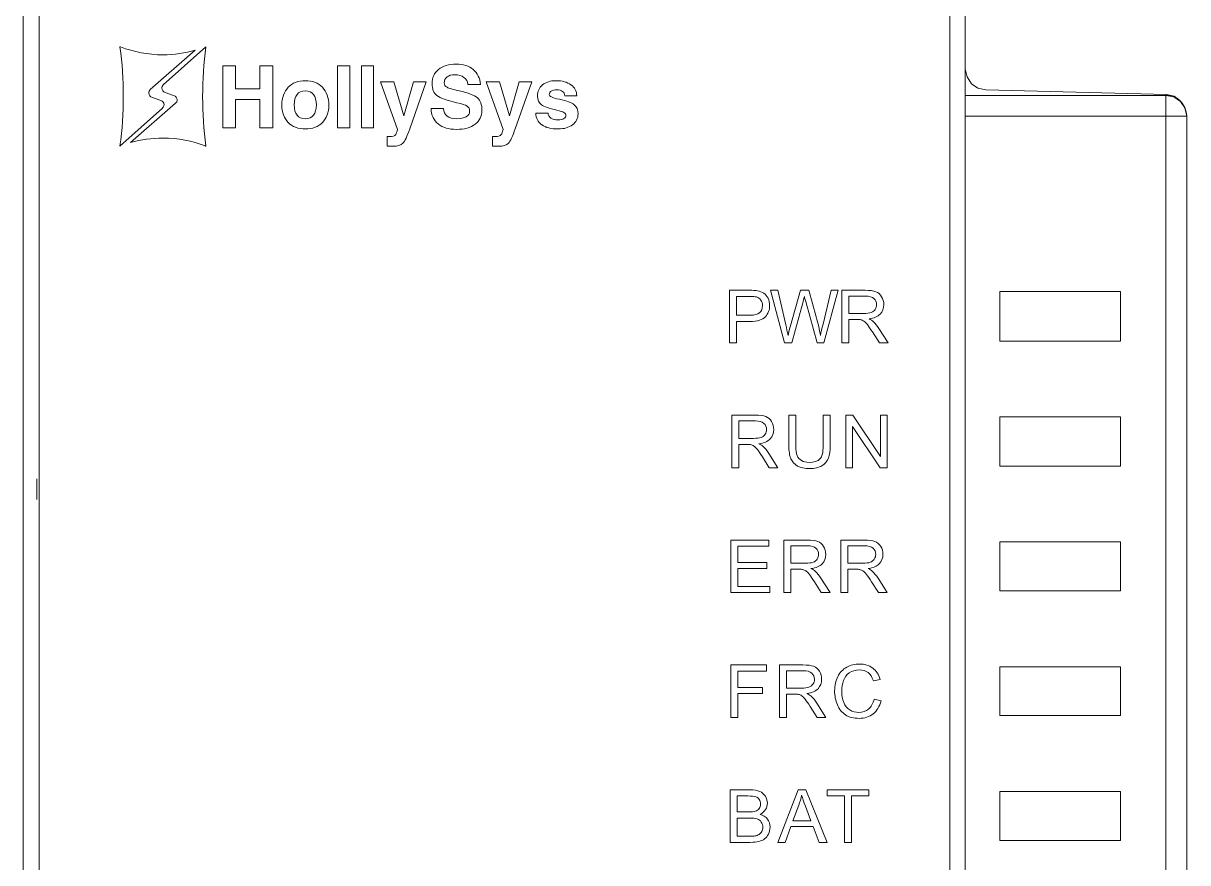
# Model space of a CAD drawing. Header units: millimetres. Extents: x 33157 to 59611, y -29750 to 1750.
# Drawn here: x 54266.52 to 54311.27, y 1630.91 to 1663.17 of the extents above; entities that cross this region are included whole.
import ezdxf

# ---------------------------------------------------------------- set-up
doc = ezdxf.new("R2010")
doc.units = ezdxf.units.MM
doc.layers.get('0').update_dxf_attribs({"lineweight": 18})

msp = doc.modelspace()

# ---------------------------------------------------------------- linework, layer by layer
at = {"lineweight": 9}
for p, q in [((54266.524, 1664.612), (54266.524, 1500.215)), ((54267.14, 1664.612), (54267.14, 1600.248)), ((54302.122, 1664.612), (54302.122, 1600.248)), ((54302.721, 1664.612), (54302.721, 1537.449)), ((54310.43, 1660.401), (54310.43, 1539.196)), ((54311.229, 1659.635), (54311.229, 1659.602)), ((54311.229, 1659.602), (54311.229, 1539.679)), ((54267.05, 1645.661), (54267.05, 1644.863))]:
    msp.add_line(p, q, dxfattribs=at)
for points in [[(54304.049, 1650.958), (54308.682, 1650.958), (54308.682, 1652.862), (54304.049, 1652.862)], [(54304.049, 1646.148), (54308.682, 1646.148), (54308.682, 1648.051), (54304.049, 1648.051)], [(54304.049, 1641.362), (54308.682, 1641.362), (54308.682, 1643.24), (54304.049, 1643.24)], [(54304.049, 1636.562), (54308.682, 1636.562), (54308.682, 1638.44), (54304.049, 1638.44)], [(54304.049, 1631.762), (54308.682, 1631.762), (54308.682, 1633.64), (54304.049, 1633.64)]]:
    msp.add_lwpolyline(points, close=True, dxfattribs=at)
for points, knots in [([(54271.812, 1660.205), (54271.812, 1660.205), (54271.812, 1660.205), (54271.812, 1660.205), (54271.812, 1660.205), (54271.483, 1660.326), (54271.483, 1660.326), (54271.405, 1660.342), (54271.346, 1660.411), (54271.346, 1660.494), (54271.346, 1660.545), (54271.369, 1660.591), (54271.405, 1660.623), (54271.405, 1660.623), (54271.405, 1660.624), (54271.405, 1660.624), (54271.405, 1660.624), (54273.133, 1662.135), (54273.133, 1662.135), (54272.738, 1662.022), (54272.322, 1661.961), (54271.891, 1661.961), (54271.318, 1661.961), (54270.77, 1662.068), (54270.265, 1662.264), (54270.257, 1662.267), (54270.248, 1662.269), (54270.24, 1662.272), (54270.24, 1662.272), (54270.24, 1662.261), (54270.24, 1662.261), (54270.324, 1661.64), (54270.368, 1661.006), (54270.368, 1660.361), (54270.368, 1659.717), (54270.324, 1659.083), (54270.24, 1658.461), (54270.24, 1658.461), (54270.24, 1658.448), (54270.24, 1658.448), (54270.24, 1658.448), (54271.879, 1659.916), (54271.879, 1659.916), (54271.879, 1659.916), (54271.879, 1659.917), (54271.879, 1659.917), (54271.912, 1659.949), (54271.932, 1659.993), (54271.932, 1660.042), (54271.932, 1660.118), (54271.882, 1660.183), (54271.812, 1660.205)], [0, 0, 0, 0, 133551.747125, 133551.747125, 133551.747125, 267103.49425, 267103.49425, 267103.49425, 400655.241375, 400655.241375, 400655.241375, 534206.988501, 534206.988501, 534206.988501, 667758.735626, 667758.735626, 667758.735626, 801310.482751, 801310.482751, 801310.482751, 934862.229876, 934862.229876, 934862.229876, 1068413.977001, 1068413.977001, 1068413.977001, 1201965.724126, 1201965.724126, 1201965.724126, 1335517.471252, 1335517.471252, 1335517.471252, 1469069.218377, 1469069.218377, 1469069.218377, 1602620.965502, 1602620.965502, 1602620.965502, 1736172.712627, 1736172.712627, 1736172.712627, 1869724.459752, 1869724.459752, 1869724.459752, 2003276.206877, 2003276.206877, 2003276.206877, 2136827.954003, 2136827.954003, 2136827.954003, 2270379.701128, 2270379.701128, 2270379.701128, 2270379.701128]), ([(54271.97, 1660.516), (54271.97, 1660.516), (54271.97, 1660.516), (54271.97, 1660.516), (54271.97, 1660.516), (54272.3, 1660.396), (54272.3, 1660.396), (54272.378, 1660.379), (54272.436, 1660.31), (54272.436, 1660.227), (54272.436, 1660.176), (54272.413, 1660.13), (54272.377, 1660.098), (54272.377, 1660.098), (54272.377, 1660.097), (54272.377, 1660.097), (54272.377, 1660.097), (54270.649, 1658.586), (54270.649, 1658.586), (54271.044, 1658.699), (54271.46, 1658.76), (54271.891, 1658.76), (54272.465, 1658.76), (54273.013, 1658.653), (54273.517, 1658.457), (54273.526, 1658.454), (54273.534, 1658.452), (54273.542, 1658.449), (54273.542, 1658.449), (54273.542, 1658.46), (54273.542, 1658.46), (54273.459, 1659.081), (54273.415, 1659.715), (54273.415, 1660.36), (54273.415, 1661.004), (54273.459, 1661.638), (54273.542, 1662.26), (54273.542, 1662.26), (54273.542, 1662.273), (54273.542, 1662.273), (54273.542, 1662.273), (54271.903, 1660.805), (54271.903, 1660.805), (54271.903, 1660.805), (54271.903, 1660.804), (54271.903, 1660.804), (54271.871, 1660.772), (54271.85, 1660.728), (54271.85, 1660.679), (54271.85, 1660.603), (54271.901, 1660.539), (54271.97, 1660.516)], [0, 0, 0, 0, 133556.868575, 133556.868575, 133556.868575, 267113.73715, 267113.73715, 267113.73715, 400670.605725, 400670.605725, 400670.605725, 534227.474301, 534227.474301, 534227.474301, 667784.342876, 667784.342876, 667784.342876, 801341.211451, 801341.211451, 801341.211451, 934898.080026, 934898.080026, 934898.080026, 1068454.948601, 1068454.948601, 1068454.948601, 1202011.817176, 1202011.817176, 1202011.817176, 1335568.685752, 1335568.685752, 1335568.685752, 1469125.554327, 1469125.554327, 1469125.554327, 1602682.422902, 1602682.422902, 1602682.422902, 1736239.291477, 1736239.291477, 1736239.291477, 1869796.160052, 1869796.160052, 1869796.160052, 2003353.028627, 2003353.028627, 2003353.028627, 2136909.897202, 2136909.897202, 2136909.897202, 2270466.765778, 2270466.765778, 2270466.765778, 2270466.765778]), ([(54274.186, 1661.538), (54274.186, 1661.538), (54274.434, 1661.538), (54274.434, 1661.538), (54274.434, 1661.538), (54274.684, 1661.538), (54274.684, 1661.538), (54274.684, 1661.538), (54274.684, 1660.647), (54274.684, 1660.647), (54274.684, 1660.647), (54275.615, 1660.647), (54275.615, 1660.647), (54275.615, 1660.647), (54275.615, 1661.538), (54275.615, 1661.538), (54275.615, 1661.538), (54275.863, 1661.538), (54275.863, 1661.538), (54275.863, 1661.538), (54276.112, 1661.538), (54276.112, 1661.538), (54276.112, 1661.538), (54276.112, 1659.158), (54276.112, 1659.158), (54276.112, 1659.158), (54275.864, 1659.158), (54275.864, 1659.158), (54275.864, 1659.158), (54275.615, 1659.158), (54275.615, 1659.158), (54275.615, 1659.158), (54275.615, 1660.237), (54275.615, 1660.237), (54275.615, 1660.237), (54274.684, 1660.237), (54274.684, 1660.237), (54274.684, 1660.237), (54274.684, 1659.158), (54274.684, 1659.158), (54274.684, 1659.158), (54274.436, 1659.158), (54274.436, 1659.158), (54274.436, 1659.158), (54274.186, 1659.158), (54274.186, 1659.158), (54274.186, 1659.158), (54274.186, 1661.538), (54274.186, 1661.538)], [0, 0, 0, 0, 133792.557873, 133792.557873, 133792.557873, 267585.115746, 267585.115746, 267585.115746, 401377.673619, 401377.673619, 401377.673619, 535170.231492, 535170.231492, 535170.231492, 668962.789365, 668962.789365, 668962.789365, 802755.347238, 802755.347238, 802755.347238, 936547.90511, 936547.90511, 936547.90511, 1070340.462983, 1070340.462983, 1070340.462983, 1204133.020856, 1204133.020856, 1204133.020856, 1337925.578729, 1337925.578729, 1337925.578729, 1471718.136602, 1471718.136602, 1471718.136602, 1605510.694475, 1605510.694475, 1605510.694475, 1739303.252348, 1739303.252348, 1739303.252348, 1873095.810221, 1873095.810221, 1873095.810221, 2006888.368094, 2006888.368094, 2006888.368094, 2140680.925967, 2140680.925967, 2140680.925967, 2140680.925967]), ([(54278.601, 1661.538), (54278.601, 1661.538), (54278.833, 1661.538), (54278.833, 1661.538), (54278.833, 1661.538), (54279.066, 1661.538), (54279.066, 1661.538), (54279.066, 1661.538), (54279.066, 1659.158), (54279.066, 1659.158), (54279.066, 1659.158), (54278.834, 1659.158), (54278.834, 1659.158), (54278.834, 1659.158), (54278.601, 1659.158), (54278.601, 1659.158), (54278.601, 1659.158), (54278.601, 1661.538), (54278.601, 1661.538)], [0, 0, 0, 0, 141681.001538, 141681.001538, 141681.001538, 283362.003075, 283362.003075, 283362.003075, 425043.004613, 425043.004613, 425043.004613, 566724.00615, 566724.00615, 566724.00615, 708405.007688, 708405.007688, 708405.007688, 850086.009225, 850086.009225, 850086.009225, 850086.009225]), ([(54279.523, 1661.538), (54279.523, 1661.538), (54279.754, 1661.538), (54279.754, 1661.538), (54279.754, 1661.538), (54279.987, 1661.538), (54279.987, 1661.538), (54279.987, 1661.538), (54279.987, 1659.158), (54279.987, 1659.158), (54279.987, 1659.158), (54279.756, 1659.158), (54279.756, 1659.158), (54279.756, 1659.158), (54279.523, 1659.158), (54279.523, 1659.158), (54279.523, 1659.158), (54279.523, 1661.538), (54279.523, 1661.538)], [0, 0, 0, 0, 141683.443034, 141683.443034, 141683.443034, 283366.886068, 283366.886068, 283366.886068, 425050.329103, 425050.329103, 425050.329103, 566733.772137, 566733.772137, 566733.772137, 708417.215171, 708417.215171, 708417.215171, 850100.658205, 850100.658205, 850100.658205, 850100.658205]), ([(54283.605, 1660.823), (54283.597, 1660.936), (54283.547, 1661.026), (54283.456, 1661.093), (54283.366, 1661.16), (54283.248, 1661.193), (54283.102, 1661.193), (54282.976, 1661.193), (54282.877, 1661.165), (54282.806, 1661.109), (54282.735, 1661.054), (54282.699, 1660.976), (54282.699, 1660.877), (54282.699, 1660.806), (54282.736, 1660.751), (54282.811, 1660.712), (54282.884, 1660.673), (54283.04, 1660.627), (54283.279, 1660.574), (54283.625, 1660.497), (54283.857, 1660.407), (54283.974, 1660.306), (54284.09, 1660.205), (54284.149, 1660.044), (54284.149, 1659.821), (54284.149, 1659.598), (54284.061, 1659.421), (54283.885, 1659.289), (54283.709, 1659.158), (54283.471, 1659.093), (54283.171, 1659.093), (54282.869, 1659.093), (54282.634, 1659.162), (54282.465, 1659.302), (54282.295, 1659.441), (54282.204, 1659.639), (54282.192, 1659.896), (54282.192, 1659.896), (54282.671, 1659.896), (54282.671, 1659.896), (54282.677, 1659.77), (54282.723, 1659.673), (54282.809, 1659.605), (54282.896, 1659.537), (54283.016, 1659.503), (54283.171, 1659.503), (54283.329, 1659.503), (54283.453, 1659.528), (54283.542, 1659.58), (54283.632, 1659.631), (54283.676, 1659.702), (54283.676, 1659.792), (54283.676, 1659.882), (54283.644, 1659.948), (54283.58, 1659.99), (54283.517, 1660.032), (54283.383, 1660.076), (54283.178, 1660.121), (54282.8, 1660.205), (54282.548, 1660.297), (54282.42, 1660.395), (54282.294, 1660.492), (54282.231, 1660.644), (54282.231, 1660.85), (54282.231, 1661.081), (54282.314, 1661.264), (54282.482, 1661.4), (54282.649, 1661.535), (54282.875, 1661.603), (54283.161, 1661.603), (54283.427, 1661.603), (54283.644, 1661.533), (54283.812, 1661.392), (54283.979, 1661.251), (54284.072, 1661.062), (54284.091, 1660.823), (54284.091, 1660.823), (54283.605, 1660.823), (54283.605, 1660.823)], [0, 0, 0, 0, 131994.320665, 131994.320665, 131994.320665, 263988.64133, 263988.64133, 263988.64133, 395982.961995, 395982.961995, 395982.961995, 527977.28266, 527977.28266, 527977.28266, 659971.603325, 659971.603325, 659971.603325, 791965.92399, 791965.92399, 791965.92399, 923960.244655, 923960.244655, 923960.244655, 1055954.56532, 1055954.56532, 1055954.56532, 1187948.885985, 1187948.885985, 1187948.885985, 1319943.20665, 1319943.20665, 1319943.20665, 1451937.527315, 1451937.527315, 1451937.527315, 1583931.84798, 1583931.84798, 1583931.84798, 1715926.168645, 1715926.168645, 1715926.168645, 1847920.48931, 1847920.48931, 1847920.48931, 1979914.809975, 1979914.809975, 1979914.809975, 2111909.13064, 2111909.13064, 2111909.13064, 2243903.451304, 2243903.451304, 2243903.451304, 2375897.771969, 2375897.771969, 2375897.771969, 2507892.092634, 2507892.092634, 2507892.092634, 2639886.413299, 2639886.413299, 2639886.413299, 2771880.733964, 2771880.733964, 2771880.733964, 2903875.054629, 2903875.054629, 2903875.054629, 3035869.375294, 3035869.375294, 3035869.375294, 3167863.695959, 3167863.695959, 3167863.695959, 3299858.016624, 3299858.016624, 3299858.016624, 3431852.337289, 3431852.337289, 3431852.337289, 3431852.337289]), ([(54276.704, 1659.359), (54276.541, 1659.524), (54276.46, 1659.747), (54276.46, 1660.028), (54276.46, 1660.315), (54276.541, 1660.543), (54276.704, 1660.712), (54276.866, 1660.88), (54277.085, 1660.965), (54277.361, 1660.965), (54277.638, 1660.965), (54277.858, 1660.88), (54278.02, 1660.712), (54278.182, 1660.543), (54278.263, 1660.315), (54278.263, 1660.028), (54278.263, 1659.747), (54278.182, 1659.524), (54278.02, 1659.359), (54277.858, 1659.194), (54277.638, 1659.112), (54277.361, 1659.112), (54277.085, 1659.112), (54276.866, 1659.194), (54276.704, 1659.359)], [0, 0, 0, 0, 138525.944965, 138525.944965, 138525.944965, 277051.88993, 277051.88993, 277051.88993, 415577.834894, 415577.834894, 415577.834894, 554103.779859, 554103.779859, 554103.779859, 692629.724824, 692629.724824, 692629.724824, 831155.669789, 831155.669789, 831155.669789, 969681.614754, 969681.614754, 969681.614754, 1108207.559719, 1108207.559719, 1108207.559719, 1108207.559719]), ([(54281.372, 1659.12), (54281.27, 1658.823), (54281.183, 1658.637), (54281.111, 1658.561), (54281.038, 1658.486), (54280.909, 1658.448), (54280.723, 1658.448), (54280.723, 1658.448), (54280.501, 1658.453), (54280.501, 1658.453), (54280.501, 1658.453), (54280.501, 1658.825), (54280.501, 1658.825), (54280.512, 1658.821), (54280.542, 1658.819), (54280.591, 1658.819), (54280.715, 1658.819), (54280.796, 1658.844), (54280.834, 1658.895), (54280.857, 1658.927), (54280.881, 1658.994), (54280.905, 1659.095), (54280.905, 1659.095), (54280.248, 1660.919), (54280.248, 1660.919), (54280.248, 1660.919), (54280.503, 1660.919), (54280.503, 1660.919), (54280.503, 1660.919), (54280.761, 1660.919), (54280.761, 1660.919), (54280.761, 1660.919), (54281.144, 1659.612), (54281.144, 1659.612), (54281.144, 1659.612), (54281.145, 1659.612), (54281.145, 1659.612), (54281.145, 1659.612), (54281.518, 1660.919), (54281.518, 1660.919), (54281.518, 1660.919), (54281.761, 1660.919), (54281.761, 1660.919), (54281.761, 1660.919), (54282.004, 1660.919), (54282.004, 1660.919), (54282.004, 1660.919), (54281.372, 1659.12), (54281.372, 1659.12)], [0, 0, 0, 0, 133808.996887, 133808.996887, 133808.996887, 267617.993773, 267617.993773, 267617.993773, 401426.99066, 401426.99066, 401426.99066, 535235.987547, 535235.987547, 535235.987547, 669044.984434, 669044.984434, 669044.984434, 802853.98132, 802853.98132, 802853.98132, 936662.978207, 936662.978207, 936662.978207, 1070471.975094, 1070471.975094, 1070471.975094, 1204280.97198, 1204280.97198, 1204280.97198, 1338089.968867, 1338089.968867, 1338089.968867, 1471898.965754, 1471898.965754, 1471898.965754, 1605707.962641, 1605707.962641, 1605707.962641, 1739516.959527, 1739516.959527, 1739516.959527, 1873325.956414, 1873325.956414, 1873325.956414, 2007134.953301, 2007134.953301, 2007134.953301, 2140943.950187, 2140943.950187, 2140943.950187, 2140943.950187]), ([(54285.429, 1659.12), (54285.328, 1658.823), (54285.24, 1658.637), (54285.168, 1658.561), (54285.096, 1658.486), (54284.966, 1658.448), (54284.781, 1658.448), (54284.781, 1658.448), (54284.559, 1658.453), (54284.559, 1658.453), (54284.559, 1658.453), (54284.559, 1658.825), (54284.559, 1658.825), (54284.569, 1658.821), (54284.599, 1658.819), (54284.648, 1658.819), (54284.772, 1658.819), (54284.853, 1658.844), (54284.891, 1658.895), (54284.914, 1658.927), (54284.938, 1658.994), (54284.962, 1659.095), (54284.962, 1659.095), (54284.305, 1660.919), (54284.305, 1660.919), (54284.305, 1660.919), (54284.561, 1660.919), (54284.561, 1660.919), (54284.561, 1660.919), (54284.818, 1660.919), (54284.818, 1660.919), (54284.818, 1660.919), (54285.201, 1659.612), (54285.201, 1659.612), (54285.201, 1659.612), (54285.202, 1659.612), (54285.202, 1659.612), (54285.202, 1659.612), (54285.575, 1660.919), (54285.575, 1660.919), (54285.575, 1660.919), (54285.818, 1660.919), (54285.818, 1660.919), (54285.818, 1660.919), (54286.061, 1660.919), (54286.061, 1660.919), (54286.061, 1660.919), (54285.429, 1659.12), (54285.429, 1659.12)], [0, 0, 0, 0, 133819.146997, 133819.146997, 133819.146997, 267638.293995, 267638.293995, 267638.293995, 401457.440992, 401457.440992, 401457.440992, 535276.58799, 535276.58799, 535276.58799, 669095.734987, 669095.734987, 669095.734987, 802914.881985, 802914.881985, 802914.881985, 936734.028982, 936734.028982, 936734.028982, 1070553.17598, 1070553.17598, 1070553.17598, 1204372.322977, 1204372.322977, 1204372.322977, 1338191.469975, 1338191.469975, 1338191.469975, 1472010.616972, 1472010.616972, 1472010.616972, 1605829.76397, 1605829.76397, 1605829.76397, 1739648.910967, 1739648.910967, 1739648.910967, 1873468.057965, 1873468.057965, 1873468.057965, 2007287.204962, 2007287.204962, 2007287.204962, 2141106.35196, 2141106.35196, 2141106.35196, 2141106.35196]), ([(54287.33, 1660.39), (54287.33, 1660.458), (54287.302, 1660.513), (54287.246, 1660.554), (54287.19, 1660.595), (54287.116, 1660.616), (54287.023, 1660.616), (54286.933, 1660.616), (54286.863, 1660.6), (54286.813, 1660.569), (54286.762, 1660.539), (54286.737, 1660.496), (54286.737, 1660.441), (54286.737, 1660.402), (54286.766, 1660.368), (54286.823, 1660.34), (54286.879, 1660.313), (54286.979, 1660.283), (54287.123, 1660.251), (54287.408, 1660.187), (54287.599, 1660.118), (54287.695, 1660.042), (54287.792, 1659.967), (54287.84, 1659.848), (54287.84, 1659.686), (54287.84, 1659.514), (54287.77, 1659.375), (54287.63, 1659.269), (54287.49, 1659.164), (54287.306, 1659.112), (54287.077, 1659.112), (54286.805, 1659.112), (54286.596, 1659.163), (54286.45, 1659.267), (54286.304, 1659.371), (54286.226, 1659.522), (54286.216, 1659.72), (54286.216, 1659.72), (54286.689, 1659.72), (54286.689, 1659.72), (54286.692, 1659.639), (54286.728, 1659.576), (54286.797, 1659.53), (54286.865, 1659.484), (54286.958, 1659.461), (54287.076, 1659.461), (54287.169, 1659.461), (54287.242, 1659.477), (54287.294, 1659.509), (54287.347, 1659.541), (54287.373, 1659.585), (54287.373, 1659.642), (54287.373, 1659.682), (54287.348, 1659.716), (54287.297, 1659.744), (54287.246, 1659.771), (54287.157, 1659.799), (54287.03, 1659.827), (54286.732, 1659.894), (54286.532, 1659.965), (54286.432, 1660.039), (54286.332, 1660.112), (54286.282, 1660.226), (54286.282, 1660.381), (54286.282, 1660.555), (54286.347, 1660.697), (54286.477, 1660.804), (54286.607, 1660.911), (54286.778, 1660.965), (54286.991, 1660.965), (54287.23, 1660.965), (54287.424, 1660.912), (54287.57, 1660.807), (54287.717, 1660.702), (54287.791, 1660.562), (54287.791, 1660.39), (54287.791, 1660.39), (54287.791, 1660.39), (54287.791, 1660.39), (54287.791, 1660.39), (54287.33, 1660.39), (54287.33, 1660.39)], [0, 0, 0, 0, 131927.905514, 131927.905514, 131927.905514, 263855.811029, 263855.811029, 263855.811029, 395783.716543, 395783.716543, 395783.716543, 527711.622057, 527711.622057, 527711.622057, 659639.527571, 659639.527571, 659639.527571, 791567.433086, 791567.433086, 791567.433086, 923495.3386, 923495.3386, 923495.3386, 1055423.244114, 1055423.244114, 1055423.244114, 1187351.149629, 1187351.149629, 1187351.149629, 1319279.055143, 1319279.055143, 1319279.055143, 1451206.960657, 1451206.960657, 1451206.960657, 1583134.866172, 1583134.866172, 1583134.866172, 1715062.771686, 1715062.771686, 1715062.771686, 1846990.6772, 1846990.6772, 1846990.6772, 1978918.582714, 1978918.582714, 1978918.582714, 2110846.488229, 2110846.488229, 2110846.488229, 2242774.393743, 2242774.393743, 2242774.393743, 2374702.299257, 2374702.299257, 2374702.299257, 2506630.204772, 2506630.204772, 2506630.204772, 2638558.110286, 2638558.110286, 2638558.110286, 2770486.0158, 2770486.0158, 2770486.0158, 2902413.921315, 2902413.921315, 2902413.921315, 3034341.826829, 3034341.826829, 3034341.826829, 3166269.732343, 3166269.732343, 3166269.732343, 3298197.637857, 3298197.637857, 3298197.637857, 3430125.543372, 3430125.543372, 3430125.543372, 3562053.448886, 3562053.448886, 3562053.448886, 3562053.448886]), ([(54277.677, 1659.637), (54277.75, 1659.727), (54277.786, 1659.859), (54277.786, 1660.033), (54277.786, 1660.211), (54277.75, 1660.346), (54277.677, 1660.438), (54277.605, 1660.53), (54277.499, 1660.576), (54277.361, 1660.576), (54277.222, 1660.576), (54277.117, 1660.53), (54277.045, 1660.438), (54276.973, 1660.346), (54276.937, 1660.211), (54276.937, 1660.033), (54276.937, 1659.859), (54276.973, 1659.727), (54277.045, 1659.637), (54277.117, 1659.546), (54277.222, 1659.501), (54277.361, 1659.501), (54277.499, 1659.501), (54277.605, 1659.546), (54277.677, 1659.637)], [0, 0, 0, 0, 138527.17647, 138527.17647, 138527.17647, 277054.35294, 277054.35294, 277054.35294, 415581.52941, 415581.52941, 415581.52941, 554108.705881, 554108.705881, 554108.705881, 692635.882351, 692635.882351, 692635.882351, 831163.058821, 831163.058821, 831163.058821, 969690.235291, 969690.235291, 969690.235291, 1108217.411761, 1108217.411761, 1108217.411761, 1108217.411761]), ([(54293.66, 1650.889), (54293.66, 1650.889), (54293.66, 1652.909), (54293.66, 1652.909), (54293.66, 1652.909), (54294.423, 1652.909), (54294.423, 1652.909), (54294.557, 1652.909), (54294.66, 1652.903), (54294.731, 1652.89), (54294.83, 1652.874), (54294.913, 1652.842), (54294.98, 1652.796), (54295.048, 1652.749), (54295.102, 1652.685), (54295.143, 1652.601), (54295.184, 1652.518), (54295.204, 1652.426), (54295.204, 1652.326), (54295.204, 1652.155), (54295.149, 1652.01), (54295.04, 1651.891), (54294.931, 1651.772), (54294.733, 1651.713), (54294.447, 1651.713), (54294.447, 1651.713), (54293.928, 1651.713), (54293.928, 1651.713), (54293.928, 1651.713), (54293.928, 1650.889), (54293.928, 1650.889), (54293.928, 1650.889), (54293.66, 1650.889), (54293.66, 1650.889)], [0, 0, 0, 0, 136074.271112, 136074.271112, 136074.271112, 272148.542223, 272148.542223, 272148.542223, 408222.813335, 408222.813335, 408222.813335, 544297.084446, 544297.084446, 544297.084446, 680371.355558, 680371.355558, 680371.355558, 816445.626669, 816445.626669, 816445.626669, 952519.897781, 952519.897781, 952519.897781, 1088594.168893, 1088594.168893, 1088594.168893, 1224668.440004, 1224668.440004, 1224668.440004, 1360742.711116, 1360742.711116, 1360742.711116, 1496816.982227, 1496816.982227, 1496816.982227, 1496816.982227]), ([(54295.774, 1650.889), (54295.774, 1650.889), (54295.242, 1652.909), (54295.242, 1652.909), (54295.242, 1652.909), (54295.519, 1652.909), (54295.519, 1652.909), (54295.519, 1652.909), (54295.822, 1651.584), (54295.822, 1651.584), (54295.855, 1651.446), (54295.884, 1651.308), (54295.909, 1651.171), (54295.962, 1651.387), (54295.993, 1651.511), (54296.002, 1651.544), (54296.002, 1651.544), (54296.384, 1652.909), (54296.384, 1652.909), (54296.384, 1652.909), (54296.706, 1652.909), (54296.706, 1652.909), (54296.706, 1652.909), (54296.996, 1651.886), (54296.996, 1651.886), (54297.067, 1651.632), (54297.12, 1651.394), (54297.154, 1651.171), (54297.18, 1651.299), (54297.215, 1651.445), (54297.257, 1651.61), (54297.257, 1651.61), (54297.572, 1652.909), (54297.572, 1652.909), (54297.572, 1652.909), (54297.841, 1652.909), (54297.841, 1652.909), (54297.841, 1652.909), (54297.288, 1650.889), (54297.288, 1650.889), (54297.288, 1650.889), (54297.027, 1650.889), (54297.027, 1650.889), (54297.027, 1650.889), (54296.604, 1652.428), (54296.604, 1652.428), (54296.568, 1652.557), (54296.546, 1652.636), (54296.538, 1652.665), (54296.515, 1652.573), (54296.495, 1652.494), (54296.477, 1652.429), (54296.477, 1652.429), (54296.053, 1650.889), (54296.053, 1650.889), (54296.053, 1650.889), (54295.774, 1650.889), (54295.774, 1650.889)], [0, 0, 0, 0, 133148.640535, 133148.640535, 133148.640535, 266297.281069, 266297.281069, 266297.281069, 399445.921604, 399445.921604, 399445.921604, 532594.562138, 532594.562138, 532594.562138, 665743.202673, 665743.202673, 665743.202673, 798891.843207, 798891.843207, 798891.843207, 932040.483742, 932040.483742, 932040.483742, 1065189.124276, 1065189.124276, 1065189.124276, 1198337.764811, 1198337.764811, 1198337.764811, 1331486.405345, 1331486.405345, 1331486.405345, 1464635.04588, 1464635.04588, 1464635.04588, 1597783.686414, 1597783.686414, 1597783.686414, 1730932.326949, 1730932.326949, 1730932.326949, 1864080.967483, 1864080.967483, 1864080.967483, 1997229.608018, 1997229.608018, 1997229.608018, 2130378.248552, 2130378.248552, 2130378.248552, 2263526.889087, 2263526.889087, 2263526.889087, 2396675.529621, 2396675.529621, 2396675.529621, 2529824.170156, 2529824.170156, 2529824.170156, 2529824.170156]), ([(54297.977, 1650.889), (54297.977, 1650.889), (54297.977, 1652.909), (54297.977, 1652.909), (54297.977, 1652.909), (54298.872, 1652.909), (54298.872, 1652.909), (54299.052, 1652.909), (54299.189, 1652.891), (54299.283, 1652.855), (54299.377, 1652.819), (54299.451, 1652.755), (54299.507, 1652.663), (54299.563, 1652.571), (54299.591, 1652.47), (54299.591, 1652.359), (54299.591, 1652.215), (54299.544, 1652.094), (54299.452, 1651.996), (54299.359, 1651.898), (54299.216, 1651.835), (54299.022, 1651.809), (54299.093, 1651.775), (54299.147, 1651.741), (54299.184, 1651.708), (54299.262, 1651.637), (54299.336, 1651.547), (54299.405, 1651.439), (54299.405, 1651.439), (54299.754, 1650.889), (54299.754, 1650.889), (54299.754, 1650.889), (54299.42, 1650.889), (54299.42, 1650.889), (54299.42, 1650.889), (54299.153, 1651.309), (54299.153, 1651.309), (54299.075, 1651.431), (54299.011, 1651.524), (54298.961, 1651.588), (54298.91, 1651.653), (54298.865, 1651.697), (54298.825, 1651.723), (54298.785, 1651.748), (54298.744, 1651.766), (54298.703, 1651.777), (54298.673, 1651.783), (54298.623, 1651.786), (54298.554, 1651.786), (54298.554, 1651.786), (54298.245, 1651.786), (54298.245, 1651.786), (54298.245, 1651.786), (54298.245, 1650.889), (54298.245, 1650.889), (54298.245, 1650.889), (54297.977, 1650.889), (54297.977, 1650.889)], [0, 0, 0, 0, 133157.665665, 133157.665665, 133157.665665, 266315.331329, 266315.331329, 266315.331329, 399472.996994, 399472.996994, 399472.996994, 532630.662658, 532630.662658, 532630.662658, 665788.328323, 665788.328323, 665788.328323, 798945.993987, 798945.993987, 798945.993987, 932103.659652, 932103.659652, 932103.659652, 1065261.325316, 1065261.325316, 1065261.325316, 1198418.990981, 1198418.990981, 1198418.990981, 1331576.656645, 1331576.656645, 1331576.656645, 1464734.32231, 1464734.32231, 1464734.32231, 1597891.987974, 1597891.987974, 1597891.987974, 1731049.653639, 1731049.653639, 1731049.653639, 1864207.319303, 1864207.319303, 1864207.319303, 1997364.984968, 1997364.984968, 1997364.984968, 2130522.650632, 2130522.650632, 2130522.650632, 2263680.316297, 2263680.316297, 2263680.316297, 2396837.981961, 2396837.981961, 2396837.981961, 2529995.647626, 2529995.647626, 2529995.647626, 2529995.647626]), ([(54293.928, 1651.95), (54293.928, 1651.95), (54294.45, 1651.95), (54294.45, 1651.95), (54294.623, 1651.95), (54294.746, 1651.982), (54294.819, 1652.046), (54294.891, 1652.111), (54294.927, 1652.201), (54294.927, 1652.318), (54294.927, 1652.402), (54294.906, 1652.475), (54294.863, 1652.535), (54294.821, 1652.595), (54294.764, 1652.635), (54294.694, 1652.654), (54294.649, 1652.666), (54294.566, 1652.672), (54294.445, 1652.672), (54294.445, 1652.672), (54293.928, 1652.672), (54293.928, 1652.672), (54293.928, 1652.672), (54293.928, 1651.95), (54293.928, 1651.95)], [0, 0, 0, 0, 138581.864939, 138581.864939, 138581.864939, 277163.729878, 277163.729878, 277163.729878, 415745.594816, 415745.594816, 415745.594816, 554327.459755, 554327.459755, 554327.459755, 692909.324694, 692909.324694, 692909.324694, 831491.189633, 831491.189633, 831491.189633, 970073.054571, 970073.054571, 970073.054571, 1108654.91951, 1108654.91951, 1108654.91951, 1108654.91951]), ([(54298.245, 1652.018), (54298.245, 1652.018), (54298.819, 1652.018), (54298.819, 1652.018), (54298.941, 1652.018), (54299.036, 1652.03), (54299.105, 1652.056), (54299.173, 1652.081), (54299.226, 1652.121), (54299.261, 1652.177), (54299.297, 1652.232), (54299.314, 1652.293), (54299.314, 1652.358), (54299.314, 1652.454), (54299.28, 1652.533), (54299.211, 1652.594), (54299.142, 1652.656), (54299.033, 1652.686), (54298.884, 1652.686), (54298.884, 1652.686), (54298.245, 1652.686), (54298.245, 1652.686), (54298.245, 1652.686), (54298.245, 1652.018), (54298.245, 1652.018)], [0, 0, 0, 0, 138593.374247, 138593.374247, 138593.374247, 277186.748494, 277186.748494, 277186.748494, 415780.12274, 415780.12274, 415780.12274, 554373.496987, 554373.496987, 554373.496987, 692966.871234, 692966.871234, 692966.871234, 831560.245481, 831560.245481, 831560.245481, 970153.619728, 970153.619728, 970153.619728, 1108746.993975, 1108746.993975, 1108746.993975, 1108746.993975]), ([(54293.747, 1646.089), (54293.747, 1646.089), (54293.747, 1648.109), (54293.747, 1648.109), (54293.747, 1648.109), (54294.642, 1648.109), (54294.642, 1648.109), (54294.822, 1648.109), (54294.959, 1648.091), (54295.053, 1648.055), (54295.147, 1648.019), (54295.221, 1647.955), (54295.277, 1647.863), (54295.333, 1647.771), (54295.361, 1647.67), (54295.361, 1647.559), (54295.361, 1647.415), (54295.314, 1647.294), (54295.222, 1647.196), (54295.129, 1647.098), (54294.986, 1647.035), (54294.792, 1647.009), (54294.863, 1646.975), (54294.917, 1646.941), (54294.954, 1646.908), (54295.032, 1646.837), (54295.106, 1646.747), (54295.175, 1646.639), (54295.175, 1646.639), (54295.524, 1646.089), (54295.524, 1646.089), (54295.524, 1646.089), (54295.19, 1646.089), (54295.19, 1646.089), (54295.19, 1646.089), (54294.923, 1646.509), (54294.923, 1646.509), (54294.845, 1646.631), (54294.781, 1646.724), (54294.731, 1646.788), (54294.68, 1646.853), (54294.635, 1646.897), (54294.595, 1646.923), (54294.555, 1646.948), (54294.514, 1646.966), (54294.473, 1646.977), (54294.443, 1646.983), (54294.393, 1646.986), (54294.324, 1646.986), (54294.324, 1646.986), (54294.015, 1646.986), (54294.015, 1646.986), (54294.015, 1646.986), (54294.015, 1646.089), (54294.015, 1646.089), (54294.015, 1646.089), (54293.747, 1646.089), (54293.747, 1646.089)], [0, 0, 0, 0, 133152.728717, 133152.728717, 133152.728717, 266305.457433, 266305.457433, 266305.457433, 399458.18615, 399458.18615, 399458.18615, 532610.914867, 532610.914867, 532610.914867, 665763.643583, 665763.643583, 665763.643583, 798916.3723, 798916.3723, 798916.3723, 932069.101017, 932069.101017, 932069.101017, 1065221.829733, 1065221.829733, 1065221.829733, 1198374.55845, 1198374.55845, 1198374.55845, 1331527.287166, 1331527.287166, 1331527.287166, 1464680.015883, 1464680.015883, 1464680.015883, 1597832.7446, 1597832.7446, 1597832.7446, 1730985.473316, 1730985.473316, 1730985.473316, 1864138.202033, 1864138.202033, 1864138.202033, 1997290.93075, 1997290.93075, 1997290.93075, 2130443.659466, 2130443.659466, 2130443.659466, 2263596.388183, 2263596.388183, 2263596.388183, 2396749.1169, 2396749.1169, 2396749.1169, 2529901.845616, 2529901.845616, 2529901.845616, 2529901.845616]), ([(54297.26, 1648.109), (54297.26, 1648.109), (54297.528, 1648.109), (54297.528, 1648.109), (54297.528, 1648.109), (54297.528, 1646.942), (54297.528, 1646.942), (54297.528, 1646.739), (54297.505, 1646.578), (54297.459, 1646.458), (54297.413, 1646.339), (54297.33, 1646.242), (54297.211, 1646.167), (54297.091, 1646.092), (54296.934, 1646.055), (54296.739, 1646.055), (54296.551, 1646.055), (54296.396, 1646.087), (54296.276, 1646.153), (54296.156, 1646.218), (54296.07, 1646.312), (54296.019, 1646.436), (54295.967, 1646.559), (54295.942, 1646.728), (54295.942, 1646.942), (54295.942, 1646.942), (54295.942, 1648.109), (54295.942, 1648.109), (54295.942, 1648.109), (54296.21, 1648.109), (54296.21, 1648.109), (54296.21, 1648.109), (54296.21, 1646.943), (54296.21, 1646.943), (54296.21, 1646.767), (54296.226, 1646.638), (54296.259, 1646.555), (54296.291, 1646.472), (54296.347, 1646.407), (54296.426, 1646.362), (54296.505, 1646.317), (54296.602, 1646.295), (54296.716, 1646.295), (54296.912, 1646.295), (54297.052, 1646.339), (54297.135, 1646.428), (54297.218, 1646.518), (54297.26, 1646.689), (54297.26, 1646.943), (54297.26, 1646.943), (54297.26, 1648.109), (54297.26, 1648.109)], [0, 0, 0, 0, 133631.86517, 133631.86517, 133631.86517, 267263.73034, 267263.73034, 267263.73034, 400895.59551, 400895.59551, 400895.59551, 534527.460679, 534527.460679, 534527.460679, 668159.325849, 668159.325849, 668159.325849, 801791.191019, 801791.191019, 801791.191019, 935423.056189, 935423.056189, 935423.056189, 1069054.921359, 1069054.921359, 1069054.921359, 1202686.786529, 1202686.786529, 1202686.786529, 1336318.651699, 1336318.651699, 1336318.651699, 1469950.516868, 1469950.516868, 1469950.516868, 1603582.382038, 1603582.382038, 1603582.382038, 1737214.247208, 1737214.247208, 1737214.247208, 1870846.112378, 1870846.112378, 1870846.112378, 2004477.977548, 2004477.977548, 2004477.977548, 2138109.842718, 2138109.842718, 2138109.842718, 2271741.707888, 2271741.707888, 2271741.707888, 2271741.707888]), ([(54298.128, 1646.089), (54298.128, 1646.089), (54298.128, 1648.109), (54298.128, 1648.109), (54298.128, 1648.109), (54298.403, 1648.109), (54298.403, 1648.109), (54298.403, 1648.109), (54299.463, 1646.523), (54299.463, 1646.523), (54299.463, 1646.523), (54299.463, 1648.109), (54299.463, 1648.109), (54299.463, 1648.109), (54299.72, 1648.109), (54299.72, 1648.109), (54299.72, 1648.109), (54299.72, 1646.089), (54299.72, 1646.089), (54299.72, 1646.089), (54299.445, 1646.089), (54299.445, 1646.089), (54299.445, 1646.089), (54298.385, 1647.675), (54298.385, 1647.675), (54298.385, 1647.675), (54298.385, 1646.089), (54298.385, 1646.089), (54298.385, 1646.089), (54298.128, 1646.089), (54298.128, 1646.089)], [0, 0, 0, 0, 136703.400516, 136703.400516, 136703.400516, 273406.801031, 273406.801031, 273406.801031, 410110.201547, 410110.201547, 410110.201547, 546813.602063, 546813.602063, 546813.602063, 683517.002578, 683517.002578, 683517.002578, 820220.403094, 820220.403094, 820220.403094, 956923.803609, 956923.803609, 956923.803609, 1093627.204125, 1093627.204125, 1093627.204125, 1230330.604641, 1230330.604641, 1230330.604641, 1367034.005156, 1367034.005156, 1367034.005156, 1367034.005156]), ([(54294.015, 1647.218), (54294.015, 1647.218), (54294.589, 1647.218), (54294.589, 1647.218), (54294.711, 1647.218), (54294.806, 1647.23), (54294.875, 1647.256), (54294.943, 1647.281), (54294.996, 1647.321), (54295.031, 1647.377), (54295.067, 1647.432), (54295.084, 1647.493), (54295.084, 1647.558), (54295.084, 1647.654), (54295.05, 1647.733), (54294.981, 1647.794), (54294.912, 1647.856), (54294.803, 1647.886), (54294.654, 1647.886), (54294.654, 1647.886), (54294.015, 1647.886), (54294.015, 1647.886), (54294.015, 1647.886), (54294.015, 1647.218), (54294.015, 1647.218)], [0, 0, 0, 0, 138588.361939, 138588.361939, 138588.361939, 277176.723877, 277176.723877, 277176.723877, 415765.085816, 415765.085816, 415765.085816, 554353.447755, 554353.447755, 554353.447755, 692941.809694, 692941.809694, 692941.809694, 831530.171632, 831530.171632, 831530.171632, 970118.533571, 970118.533571, 970118.533571, 1108706.89551, 1108706.89551, 1108706.89551, 1108706.89551]), ([(54295.746, 1641.289), (54295.746, 1641.289), (54295.746, 1643.309), (54295.746, 1643.309), (54295.746, 1643.309), (54296.641, 1643.309), (54296.641, 1643.309), (54296.822, 1643.309), (54296.959, 1643.291), (54297.052, 1643.255), (54297.146, 1643.219), (54297.221, 1643.155), (54297.276, 1643.063), (54297.332, 1642.971), (54297.36, 1642.87), (54297.36, 1642.759), (54297.36, 1642.615), (54297.314, 1642.494), (54297.221, 1642.396), (54297.128, 1642.298), (54296.985, 1642.235), (54296.792, 1642.209), (54296.863, 1642.175), (54296.916, 1642.141), (54296.953, 1642.108), (54297.031, 1642.037), (54297.105, 1641.947), (54297.174, 1641.839), (54297.174, 1641.839), (54297.523, 1641.289), (54297.523, 1641.289), (54297.523, 1641.289), (54297.189, 1641.289), (54297.189, 1641.289), (54297.189, 1641.289), (54296.922, 1641.709), (54296.922, 1641.709), (54296.845, 1641.831), (54296.78, 1641.924), (54296.73, 1641.988), (54296.679, 1642.053), (54296.634, 1642.097), (54296.594, 1642.123), (54296.554, 1642.148), (54296.514, 1642.166), (54296.472, 1642.177), (54296.442, 1642.183), (54296.393, 1642.186), (54296.324, 1642.186), (54296.324, 1642.186), (54296.014, 1642.186), (54296.014, 1642.186), (54296.014, 1642.186), (54296.014, 1641.289), (54296.014, 1641.289), (54296.014, 1641.289), (54295.746, 1641.289), (54295.746, 1641.289)], [0, 0, 0, 0, 133163.289661, 133163.289661, 133163.289661, 266326.579322, 266326.579322, 266326.579322, 399489.868983, 399489.868983, 399489.868983, 532653.158644, 532653.158644, 532653.158644, 665816.448305, 665816.448305, 665816.448305, 798979.737966, 798979.737966, 798979.737966, 932143.027627, 932143.027627, 932143.027627, 1065306.317288, 1065306.317288, 1065306.317288, 1198469.606948, 1198469.606948, 1198469.606948, 1331632.896609, 1331632.896609, 1331632.896609, 1464796.18627, 1464796.18627, 1464796.18627, 1597959.475931, 1597959.475931, 1597959.475931, 1731122.765592, 1731122.765592, 1731122.765592, 1864286.055253, 1864286.055253, 1864286.055253, 1997449.344914, 1997449.344914, 1997449.344914, 2130612.634575, 2130612.634575, 2130612.634575, 2263775.924236, 2263775.924236, 2263775.924236, 2396939.213897, 2396939.213897, 2396939.213897, 2530102.503558, 2530102.503558, 2530102.503558, 2530102.503558]), ([(54297.941, 1641.289), (54297.941, 1641.289), (54297.941, 1643.309), (54297.941, 1643.309), (54297.941, 1643.309), (54298.836, 1643.309), (54298.836, 1643.309), (54299.017, 1643.309), (54299.153, 1643.291), (54299.247, 1643.255), (54299.341, 1643.219), (54299.415, 1643.155), (54299.471, 1643.063), (54299.527, 1642.971), (54299.555, 1642.87), (54299.555, 1642.759), (54299.555, 1642.615), (54299.509, 1642.494), (54299.416, 1642.396), (54299.323, 1642.298), (54299.18, 1642.235), (54298.986, 1642.209), (54299.057, 1642.175), (54299.111, 1642.141), (54299.148, 1642.108), (54299.226, 1642.037), (54299.3, 1641.947), (54299.369, 1641.839), (54299.369, 1641.839), (54299.718, 1641.289), (54299.718, 1641.289), (54299.718, 1641.289), (54299.384, 1641.289), (54299.384, 1641.289), (54299.384, 1641.289), (54299.117, 1641.709), (54299.117, 1641.709), (54299.04, 1641.831), (54298.975, 1641.924), (54298.925, 1641.988), (54298.874, 1642.053), (54298.829, 1642.097), (54298.789, 1642.123), (54298.749, 1642.148), (54298.708, 1642.166), (54298.667, 1642.177), (54298.637, 1642.183), (54298.588, 1642.186), (54298.518, 1642.186), (54298.518, 1642.186), (54298.209, 1642.186), (54298.209, 1642.186), (54298.209, 1642.186), (54298.209, 1641.289), (54298.209, 1641.289), (54298.209, 1641.289), (54297.941, 1641.289), (54297.941, 1641.289)], [0, 0, 0, 0, 133168.750188, 133168.750188, 133168.750188, 266337.500377, 266337.500377, 266337.500377, 399506.250565, 399506.250565, 399506.250565, 532675.000753, 532675.000753, 532675.000753, 665843.750941, 665843.750941, 665843.750941, 799012.50113, 799012.50113, 799012.50113, 932181.251318, 932181.251318, 932181.251318, 1065350.001506, 1065350.001506, 1065350.001506, 1198518.751694, 1198518.751694, 1198518.751694, 1331687.501883, 1331687.501883, 1331687.501883, 1464856.252071, 1464856.252071, 1464856.252071, 1598025.002259, 1598025.002259, 1598025.002259, 1731193.752448, 1731193.752448, 1731193.752448, 1864362.502636, 1864362.502636, 1864362.502636, 1997531.252824, 1997531.252824, 1997531.252824, 2130700.003012, 2130700.003012, 2130700.003012, 2263868.753201, 2263868.753201, 2263868.753201, 2397037.503389, 2397037.503389, 2397037.503389, 2530206.253577, 2530206.253577, 2530206.253577, 2530206.253577]), ([(54293.707, 1641.289), (54293.707, 1641.289), (54293.707, 1643.309), (54293.707, 1643.309), (54293.707, 1643.309), (54295.166, 1643.309), (54295.166, 1643.309), (54295.166, 1643.309), (54295.166, 1643.072), (54295.166, 1643.072), (54295.166, 1643.072), (54293.975, 1643.072), (54293.975, 1643.072), (54293.975, 1643.072), (54293.975, 1642.451), (54293.975, 1642.451), (54293.975, 1642.451), (54295.09, 1642.451), (54295.09, 1642.451), (54295.09, 1642.451), (54295.09, 1642.214), (54295.09, 1642.214), (54295.09, 1642.214), (54293.975, 1642.214), (54293.975, 1642.214), (54293.975, 1642.214), (54293.975, 1641.526), (54293.975, 1641.526), (54293.975, 1641.526), (54295.214, 1641.526), (54295.214, 1641.526), (54295.214, 1641.526), (54295.214, 1641.289), (54295.214, 1641.289), (54295.214, 1641.289), (54293.707, 1641.289), (54293.707, 1641.289)], [0, 0, 0, 0, 135436.331897, 135436.331897, 135436.331897, 270872.663795, 270872.663795, 270872.663795, 406308.995692, 406308.995692, 406308.995692, 541745.327589, 541745.327589, 541745.327589, 677181.659487, 677181.659487, 677181.659487, 812617.991384, 812617.991384, 812617.991384, 948054.323281, 948054.323281, 948054.323281, 1083490.655179, 1083490.655179, 1083490.655179, 1218926.987076, 1218926.987076, 1218926.987076, 1354363.318973, 1354363.318973, 1354363.318973, 1489799.650871, 1489799.650871, 1489799.650871, 1625235.982768, 1625235.982768, 1625235.982768, 1625235.982768]), ([(54296.014, 1642.418), (54296.014, 1642.418), (54296.588, 1642.418), (54296.588, 1642.418), (54296.71, 1642.418), (54296.805, 1642.43), (54296.874, 1642.456), (54296.943, 1642.481), (54296.995, 1642.521), (54297.03, 1642.577), (54297.066, 1642.632), (54297.084, 1642.693), (54297.084, 1642.758), (54297.084, 1642.854), (54297.049, 1642.933), (54296.98, 1642.994), (54296.911, 1643.056), (54296.802, 1643.086), (54296.653, 1643.086), (54296.653, 1643.086), (54296.014, 1643.086), (54296.014, 1643.086), (54296.014, 1643.086), (54296.014, 1642.418), (54296.014, 1642.418)], [0, 0, 0, 0, 138599.484796, 138599.484796, 138599.484796, 277198.969592, 277198.969592, 277198.969592, 415798.454387, 415798.454387, 415798.454387, 554397.939183, 554397.939183, 554397.939183, 692997.423979, 692997.423979, 692997.423979, 831596.908775, 831596.908775, 831596.908775, 970196.393571, 970196.393571, 970196.393571, 1108795.878366, 1108795.878366, 1108795.878366, 1108795.878366]), ([(54298.209, 1642.418), (54298.209, 1642.418), (54298.783, 1642.418), (54298.783, 1642.418), (54298.905, 1642.418), (54299, 1642.43), (54299.069, 1642.456), (54299.137, 1642.481), (54299.19, 1642.521), (54299.225, 1642.577), (54299.261, 1642.632), (54299.279, 1642.693), (54299.279, 1642.758), (54299.279, 1642.854), (54299.244, 1642.933), (54299.175, 1642.994), (54299.106, 1643.056), (54298.997, 1643.086), (54298.848, 1643.086), (54298.848, 1643.086), (54298.209, 1643.086), (54298.209, 1643.086), (54298.209, 1643.086), (54298.209, 1642.418), (54298.209, 1642.418)], [0, 0, 0, 0, 138605.169856, 138605.169856, 138605.169856, 277210.339712, 277210.339712, 277210.339712, 415815.509568, 415815.509568, 415815.509568, 554420.679424, 554420.679424, 554420.679424, 693025.84928, 693025.84928, 693025.84928, 831631.019136, 831631.019136, 831631.019136, 970236.188993, 970236.188993, 970236.188993, 1108841.358849, 1108841.358849, 1108841.358849, 1108841.358849]), ([(54293.715, 1636.489), (54293.715, 1636.489), (54293.715, 1638.509), (54293.715, 1638.509), (54293.715, 1638.509), (54295.078, 1638.509), (54295.078, 1638.509), (54295.078, 1638.509), (54295.078, 1638.272), (54295.078, 1638.272), (54295.078, 1638.272), (54293.983, 1638.272), (54293.983, 1638.272), (54293.983, 1638.272), (54293.983, 1637.643), (54293.983, 1637.643), (54293.983, 1637.643), (54294.932, 1637.643), (54294.932, 1637.643), (54294.932, 1637.643), (54294.932, 1637.406), (54294.932, 1637.406), (54294.932, 1637.406), (54293.983, 1637.406), (54293.983, 1637.406), (54293.983, 1637.406), (54293.983, 1636.489), (54293.983, 1636.489), (54293.983, 1636.489), (54293.715, 1636.489), (54293.715, 1636.489)], [0, 0, 0, 0, 136703.860468, 136703.860468, 136703.860468, 273407.720937, 273407.720937, 273407.720937, 410111.581405, 410111.581405, 410111.581405, 546815.441873, 546815.441873, 546815.441873, 683519.302342, 683519.302342, 683519.302342, 820223.16281, 820223.16281, 820223.16281, 956927.023278, 956927.023278, 956927.023278, 1093630.883747, 1093630.883747, 1093630.883747, 1230334.744215, 1230334.744215, 1230334.744215, 1367038.604684, 1367038.604684, 1367038.604684, 1367038.604684]), ([(54295.587, 1636.489), (54295.587, 1636.489), (54295.587, 1638.509), (54295.587, 1638.509), (54295.587, 1638.509), (54296.483, 1638.509), (54296.483, 1638.509), (54296.663, 1638.509), (54296.8, 1638.491), (54296.894, 1638.455), (54296.987, 1638.419), (54297.062, 1638.355), (54297.118, 1638.263), (54297.174, 1638.171), (54297.202, 1638.07), (54297.202, 1637.959), (54297.202, 1637.815), (54297.155, 1637.694), (54297.062, 1637.596), (54296.97, 1637.498), (54296.827, 1637.435), (54296.633, 1637.409), (54296.704, 1637.375), (54296.758, 1637.341), (54296.794, 1637.308), (54296.872, 1637.237), (54296.946, 1637.147), (54297.015, 1637.039), (54297.015, 1637.039), (54297.365, 1636.489), (54297.365, 1636.489), (54297.365, 1636.489), (54297.031, 1636.489), (54297.031, 1636.489), (54297.031, 1636.489), (54296.764, 1636.909), (54296.764, 1636.909), (54296.686, 1637.031), (54296.622, 1637.124), (54296.571, 1637.188), (54296.521, 1637.253), (54296.475, 1637.297), (54296.435, 1637.323), (54296.396, 1637.348), (54296.355, 1637.366), (54296.314, 1637.377), (54296.284, 1637.383), (54296.234, 1637.386), (54296.165, 1637.386), (54296.165, 1637.386), (54295.856, 1637.386), (54295.856, 1637.386), (54295.856, 1637.386), (54295.856, 1636.489), (54295.856, 1636.489), (54295.856, 1636.489), (54295.587, 1636.489), (54295.587, 1636.489)], [0, 0, 0, 0, 133168.483408, 133168.483408, 133168.483408, 266336.966815, 266336.966815, 266336.966815, 399505.450223, 399505.450223, 399505.450223, 532673.93363, 532673.93363, 532673.93363, 665842.417038, 665842.417038, 665842.417038, 799010.900445, 799010.900445, 799010.900445, 932179.383853, 932179.383853, 932179.383853, 1065347.867261, 1065347.867261, 1065347.867261, 1198516.350668, 1198516.350668, 1198516.350668, 1331684.834076, 1331684.834076, 1331684.834076, 1464853.317483, 1464853.317483, 1464853.317483, 1598021.800891, 1598021.800891, 1598021.800891, 1731190.284298, 1731190.284298, 1731190.284298, 1864358.767706, 1864358.767706, 1864358.767706, 1997527.251114, 1997527.251114, 1997527.251114, 2130695.734521, 2130695.734521, 2130695.734521, 2263864.217929, 2263864.217929, 2263864.217929, 2397032.701336, 2397032.701336, 2397032.701336, 2530201.184744, 2530201.184744, 2530201.184744, 2530201.184744]), ([(54299.216, 1637.197), (54299.216, 1637.197), (54299.484, 1637.13), (54299.484, 1637.13), (54299.428, 1636.91), (54299.327, 1636.743), (54299.182, 1636.628), (54299.037, 1636.513), (54298.859, 1636.455), (54298.649, 1636.455), (54298.431, 1636.455), (54298.255, 1636.499), (54298.118, 1636.588), (54297.982, 1636.676), (54297.878, 1636.805), (54297.807, 1636.973), (54297.736, 1637.141), (54297.7, 1637.321), (54297.7, 1637.514), (54297.7, 1637.724), (54297.74, 1637.908), (54297.821, 1638.064), (54297.901, 1638.221), (54298.016, 1638.34), (54298.164, 1638.421), (54298.312, 1638.503), (54298.475, 1638.543), (54298.653, 1638.543), (54298.855, 1638.543), (54299.025, 1638.492), (54299.162, 1638.389), (54299.3, 1638.286), (54299.396, 1638.142), (54299.45, 1637.955), (54299.45, 1637.955), (54299.188, 1637.893), (54299.188, 1637.893), (54299.141, 1638.04), (54299.073, 1638.147), (54298.984, 1638.214), (54298.895, 1638.281), (54298.783, 1638.315), (54298.648, 1638.315), (54298.493, 1638.315), (54298.364, 1638.277), (54298.26, 1638.203), (54298.156, 1638.129), (54298.082, 1638.029), (54298.041, 1637.904), (54297.998, 1637.778), (54297.977, 1637.649), (54297.977, 1637.515), (54297.977, 1637.344), (54298.002, 1637.194), (54298.052, 1637.066), (54298.102, 1636.937), (54298.179, 1636.842), (54298.285, 1636.778), (54298.39, 1636.715), (54298.504, 1636.683), (54298.627, 1636.683), (54298.776, 1636.683), (54298.902, 1636.727), (54299.006, 1636.813), (54299.109, 1636.899), (54299.179, 1637.027), (54299.216, 1637.197)], [0, 0, 0, 0, 132588.244368, 132588.244368, 132588.244368, 265176.488736, 265176.488736, 265176.488736, 397764.733103, 397764.733103, 397764.733103, 530352.977471, 530352.977471, 530352.977471, 662941.221839, 662941.221839, 662941.221839, 795529.466207, 795529.466207, 795529.466207, 928117.710575, 928117.710575, 928117.710575, 1060705.954943, 1060705.954943, 1060705.954943, 1193294.19931, 1193294.19931, 1193294.19931, 1325882.443678, 1325882.443678, 1325882.443678, 1458470.688046, 1458470.688046, 1458470.688046, 1591058.932414, 1591058.932414, 1591058.932414, 1723647.176782, 1723647.176782, 1723647.176782, 1856235.421149, 1856235.421149, 1856235.421149, 1988823.665517, 1988823.665517, 1988823.665517, 2121411.909885, 2121411.909885, 2121411.909885, 2254000.154253, 2254000.154253, 2254000.154253, 2386588.398621, 2386588.398621, 2386588.398621, 2519176.642988, 2519176.642988, 2519176.642988, 2651764.887356, 2651764.887356, 2651764.887356, 2784353.131724, 2784353.131724, 2784353.131724, 2916941.376092, 2916941.376092, 2916941.376092, 2916941.376092]), ([(54295.856, 1637.618), (54295.856, 1637.618), (54296.429, 1637.618), (54296.429, 1637.618), (54296.552, 1637.618), (54296.647, 1637.63), (54296.715, 1637.656), (54296.784, 1637.681), (54296.836, 1637.721), (54296.872, 1637.777), (54296.907, 1637.832), (54296.925, 1637.893), (54296.925, 1637.958), (54296.925, 1638.054), (54296.891, 1638.133), (54296.822, 1638.194), (54296.753, 1638.256), (54296.643, 1638.286), (54296.494, 1638.286), (54296.494, 1638.286), (54295.856, 1638.286), (54295.856, 1638.286), (54295.856, 1638.286), (54295.856, 1637.618), (54295.856, 1637.618)], [0, 0, 0, 0, 138605.019772, 138605.019772, 138605.019772, 277210.039543, 277210.039543, 277210.039543, 415815.059315, 415815.059315, 415815.059315, 554420.079087, 554420.079087, 554420.079087, 693025.098858, 693025.098858, 693025.098858, 831630.11863, 831630.11863, 831630.11863, 970235.138402, 970235.138402, 970235.138402, 1108840.158173, 1108840.158173, 1108840.158173, 1108840.158173]), ([(54293.69, 1631.689), (54293.69, 1631.689), (54293.69, 1633.709), (54293.69, 1633.709), (54293.69, 1633.709), (54294.448, 1633.709), (54294.448, 1633.709), (54294.602, 1633.709), (54294.726, 1633.689), (54294.82, 1633.648), (54294.913, 1633.607), (54294.986, 1633.544), (54295.038, 1633.459), (54295.091, 1633.374), (54295.118, 1633.286), (54295.118, 1633.192), (54295.118, 1633.106), (54295.094, 1633.025), (54295.048, 1632.949), (54295.001, 1632.873), (54294.931, 1632.811), (54294.836, 1632.764), (54294.958, 1632.728), (54295.052, 1632.667), (54295.118, 1632.58), (54295.184, 1632.494), (54295.217, 1632.392), (54295.217, 1632.275), (54295.217, 1632.18), (54295.196, 1632.092), (54295.156, 1632.01), (54295.116, 1631.929), (54295.067, 1631.866), (54295.008, 1631.822), (54294.949, 1631.778), (54294.876, 1631.745), (54294.787, 1631.723), (54294.698, 1631.7), (54294.59, 1631.689), (54294.461, 1631.689), (54294.461, 1631.689), (54293.69, 1631.689), (54293.69, 1631.689)], [0, 0, 0, 0, 134550.151408, 134550.151408, 134550.151408, 269100.302817, 269100.302817, 269100.302817, 403650.454225, 403650.454225, 403650.454225, 538200.605634, 538200.605634, 538200.605634, 672750.757042, 672750.757042, 672750.757042, 807300.908451, 807300.908451, 807300.908451, 941851.059859, 941851.059859, 941851.059859, 1076401.211267, 1076401.211267, 1076401.211267, 1210951.362676, 1210951.362676, 1210951.362676, 1345501.514084, 1345501.514084, 1345501.514084, 1480051.665493, 1480051.665493, 1480051.665493, 1614601.816901, 1614601.816901, 1614601.816901, 1749151.96831, 1749151.96831, 1749151.96831, 1883702.119718, 1883702.119718, 1883702.119718, 1883702.119718]), ([(54295.519, 1631.689), (54295.519, 1631.689), (54296.294, 1633.709), (54296.294, 1633.709), (54296.294, 1633.709), (54296.588, 1633.709), (54296.588, 1633.709), (54296.588, 1633.709), (54297.411, 1631.689), (54297.411, 1631.689), (54297.411, 1631.689), (54297.106, 1631.689), (54297.106, 1631.689), (54297.106, 1631.689), (54296.872, 1632.301), (54296.872, 1632.301), (54296.872, 1632.301), (54296.022, 1632.301), (54296.022, 1632.301), (54296.022, 1632.301), (54295.802, 1631.689), (54295.802, 1631.689), (54295.802, 1631.689), (54295.519, 1631.689), (54295.519, 1631.689)], [0, 0, 0, 0, 138607.980865, 138607.980865, 138607.980865, 277215.96173, 277215.96173, 277215.96173, 415823.942594, 415823.942594, 415823.942594, 554431.923459, 554431.923459, 554431.923459, 693039.904324, 693039.904324, 693039.904324, 831647.885189, 831647.885189, 831647.885189, 970255.866054, 970255.866054, 970255.866054, 1108863.846918, 1108863.846918, 1108863.846918, 1108863.846918]), ([(54298.084, 1631.689), (54298.084, 1631.689), (54298.084, 1633.472), (54298.084, 1633.472), (54298.084, 1633.472), (54297.418, 1633.472), (54297.418, 1633.472), (54297.418, 1633.472), (54297.418, 1633.709), (54297.418, 1633.709), (54297.418, 1633.709), (54299.018, 1633.709), (54299.018, 1633.709), (54299.018, 1633.709), (54299.018, 1633.472), (54299.018, 1633.472), (54299.018, 1633.472), (54298.352, 1633.472), (54298.352, 1633.472), (54298.352, 1633.472), (54298.352, 1631.689), (54298.352, 1631.689), (54298.352, 1631.689), (54298.084, 1631.689), (54298.084, 1631.689)], [0, 0, 0, 0, 138612.000694, 138612.000694, 138612.000694, 277224.001389, 277224.001389, 277224.001389, 415836.002083, 415836.002083, 415836.002083, 554448.002777, 554448.002777, 554448.002777, 693060.003472, 693060.003472, 693060.003472, 831672.004166, 831672.004166, 831672.004166, 970284.00486, 970284.00486, 970284.00486, 1108896.005555, 1108896.005555, 1108896.005555, 1108896.005555]), ([(54293.958, 1632.86), (54293.958, 1632.86), (54294.395, 1632.86), (54294.395, 1632.86), (54294.513, 1632.86), (54294.599, 1632.868), (54294.65, 1632.883), (54294.718, 1632.904), (54294.769, 1632.937), (54294.804, 1632.985), (54294.838, 1633.032), (54294.855, 1633.09), (54294.855, 1633.161), (54294.855, 1633.229), (54294.839, 1633.288), (54294.807, 1633.339), (54294.775, 1633.39), (54294.729, 1633.425), (54294.669, 1633.444), (54294.609, 1633.463), (54294.507, 1633.472), (54294.362, 1633.472), (54294.362, 1633.472), (54293.958, 1633.472), (54293.958, 1633.472), (54293.958, 1633.472), (54293.958, 1632.86), (54293.958, 1632.86)], [0, 0, 0, 0, 137644.679018, 137644.679018, 137644.679018, 275289.358036, 275289.358036, 275289.358036, 412934.037053, 412934.037053, 412934.037053, 550578.716071, 550578.716071, 550578.716071, 688223.395089, 688223.395089, 688223.395089, 825868.074107, 825868.074107, 825868.074107, 963512.753125, 963512.753125, 963512.753125, 1101157.432143, 1101157.432143, 1101157.432143, 1238802.11116, 1238802.11116, 1238802.11116, 1238802.11116]), ([(54296.1, 1632.518), (54296.1, 1632.518), (54296.789, 1632.518), (54296.789, 1632.518), (54296.789, 1632.518), (54296.578, 1633.079), (54296.578, 1633.079), (54296.514, 1633.249), (54296.467, 1633.389), (54296.433, 1633.501), (54296.405, 1633.369), (54296.368, 1633.239), (54296.322, 1633.112), (54296.322, 1633.112), (54296.1, 1632.518), (54296.1, 1632.518)], [0, 0, 0, 0, 144446.168382, 144446.168382, 144446.168382, 288892.336764, 288892.336764, 288892.336764, 433338.505145, 433338.505145, 433338.505145, 577784.673527, 577784.673527, 577784.673527, 722230.841909, 722230.841909, 722230.841909, 722230.841909]), ([(54293.958, 1631.926), (54293.958, 1631.926), (54294.461, 1631.926), (54294.461, 1631.926), (54294.548, 1631.926), (54294.608, 1631.929), (54294.644, 1631.936), (54294.705, 1631.946), (54294.757, 1631.965), (54294.798, 1631.991), (54294.839, 1632.016), (54294.873, 1632.054), (54294.9, 1632.104), (54294.927, 1632.153), (54294.94, 1632.21), (54294.94, 1632.274), (54294.94, 1632.35), (54294.921, 1632.415), (54294.882, 1632.471), (54294.843, 1632.527), (54294.789, 1632.566), (54294.721, 1632.589), (54294.653, 1632.612), (54294.554, 1632.623), (54294.425, 1632.623), (54294.425, 1632.623), (54293.958, 1632.623), (54293.958, 1632.623), (54293.958, 1632.623), (54293.958, 1631.926), (54293.958, 1631.926)], [0, 0, 0, 0, 136715.729767, 136715.729767, 136715.729767, 273431.459533, 273431.459533, 273431.459533, 410147.1893, 410147.1893, 410147.1893, 546862.919067, 546862.919067, 546862.919067, 683578.648834, 683578.648834, 683578.648834, 820294.3786, 820294.3786, 820294.3786, 957010.108367, 957010.108367, 957010.108367, 1093725.838134, 1093725.838134, 1093725.838134, 1230441.5679, 1230441.5679, 1230441.5679, 1367157.297667, 1367157.297667, 1367157.297667, 1367157.297667])]:
    msp.add_open_spline(points, degree=3, knots=knots)
for points, knots in [([(54302.721, 1661.416), (54302.721, 1661.416), (54302.788, 1661.117), (54302.788, 1661.117), (54302.788, 1661.117), (54302.954, 1660.85), (54302.954, 1660.85), (54302.954, 1660.85), (54303.204, 1660.684), (54303.204, 1660.684), (54303.204, 1660.684), (54303.504, 1660.617), (54303.504, 1660.617)], [0, 0, 0, 0, 148049.511416, 148049.511416, 148049.511416, 296099.022832, 296099.022832, 296099.022832, 444148.534248, 444148.534248, 444148.534248, 592198.045663, 592198.045663, 592198.045663, 592198.045663]), ([(54311.229, 1659.635), (54311.229, 1659.635), (54311.163, 1659.935), (54311.163, 1659.935), (54311.163, 1659.935), (54310.996, 1660.185), (54310.996, 1660.185), (54310.996, 1660.185), (54310.747, 1660.368), (54310.747, 1660.368), (54310.747, 1660.368), (54310.447, 1660.434), (54310.447, 1660.434)], [0, 0, 0, 0, 148073.028428, 148073.028428, 148073.028428, 296146.056857, 296146.056857, 296146.056857, 444219.085285, 444219.085285, 444219.085285, 592292.113713, 592292.113713, 592292.113713, 592292.113713]), ([(54311.229, 1659.619), (54311.229, 1659.619), (54311.213, 1659.769), (54311.213, 1659.769), (54311.213, 1659.769), (54311.163, 1659.918), (54311.163, 1659.918), (54311.163, 1659.918), (54311.096, 1660.051), (54311.096, 1660.051), (54311.096, 1660.051), (54310.996, 1660.185), (54310.996, 1660.185), (54310.996, 1660.185), (54310.88, 1660.284), (54310.88, 1660.284), (54310.88, 1660.284), (54310.73, 1660.351), (54310.73, 1660.351), (54310.73, 1660.351), (54310.58, 1660.401), (54310.58, 1660.401), (54310.58, 1660.401), (54310.43, 1660.418), (54310.43, 1660.418)], [0, 0, 0, 0, 138615.555017, 138615.555017, 138615.555017, 277231.110034, 277231.110034, 277231.110034, 415846.665051, 415846.665051, 415846.665051, 554462.220067, 554462.220067, 554462.220067, 693077.775084, 693077.775084, 693077.775084, 831693.330101, 831693.330101, 831693.330101, 970308.885118, 970308.885118, 970308.885118, 1108924.440135, 1108924.440135, 1108924.440135, 1108924.440135]), ([(54311.229, 1659.602), (54311.229, 1659.602), (54311.163, 1659.918), (54311.163, 1659.918), (54311.163, 1659.918), (54310.996, 1660.168), (54310.996, 1660.168), (54310.996, 1660.168), (54310.73, 1660.351), (54310.73, 1660.351), (54310.73, 1660.351), (54310.43, 1660.401), (54310.43, 1660.401)], [0, 0, 0, 0, 148073.018412, 148073.018412, 148073.018412, 296146.036825, 296146.036825, 296146.036825, 444219.055237, 444219.055237, 444219.055237, 592292.073649, 592292.073649, 592292.073649, 592292.073649])]:
    msp.add_open_spline(points, degree=3, knots=knots, dxfattribs=at)
for points in [[(54303.504, 1660.617), (54303.504, 1660.617), (54310.447, 1660.434), (54310.447, 1660.434)], [(54310.43, 1660.401), (54310.43, 1660.401), (54302.738, 1660.401), (54302.738, 1660.401)], [(54302.738, 1659.602), (54302.738, 1659.602), (54311.229, 1659.602), (54311.229, 1659.602)]]:
    msp.add_open_spline(points, degree=3, dxfattribs=at)

doc.saveas('drawing.dxf')
